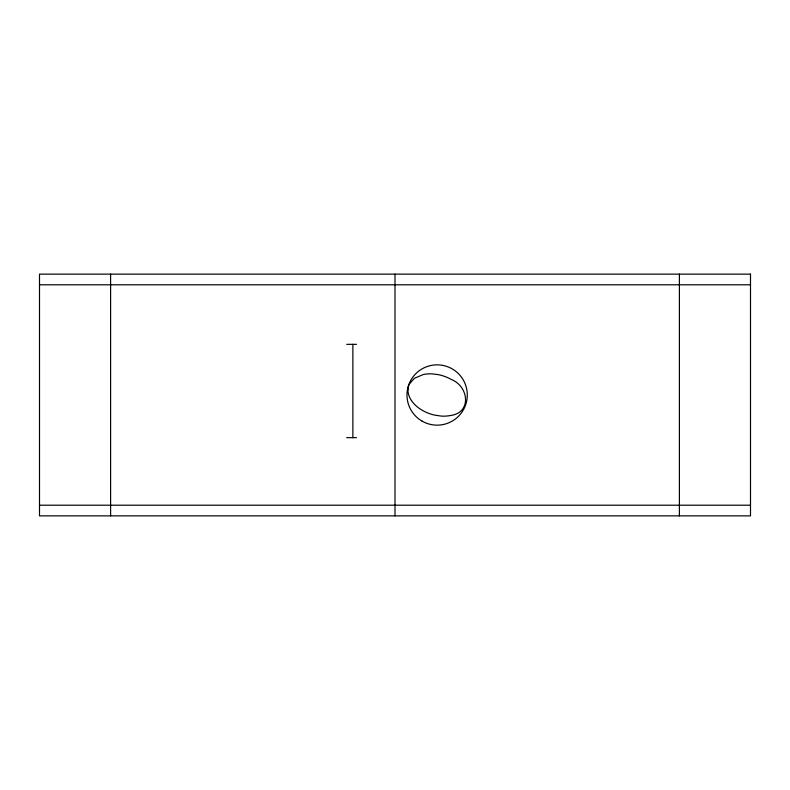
<?xml version="1.0" encoding="UTF-8"?>
<svg xmlns="http://www.w3.org/2000/svg" width="790" height="790" viewBox="0 0 790 790"><rect width="100%" height="100%" fill="white"/><g stroke="black" fill="none" stroke-linecap="round" stroke-linejoin="round"><path stroke-width="1.19" d="M39.5 284.795L750.5 284.795M346.711 344.341L356.478 344.341M346.711 437.66L356.478 437.66M39.5 505.205L750.5 505.205M679.4 274.13L679.4 515.87M395 274.13L395 515.87M352.873 344.341L352.873 437.66M110.6 274.13L110.6 515.87M407.966 389.529C407.729 397.094 412.864 403.651 418.67 407.956A42.838 42.838 0 0 0 434.727 415.135L441.353 416.103A36.231 36.231 0 0 0 450.478 415.51C471.995 412.775 468.776 386.379 451.416 379.536A43.549 43.549 0 0 0 438.016 374.588L431.923 373.868A35.817 35.817 0 0 0 423.292 374.519L414.335 378.351L409.388 384.019A13.628 13.628 0 0 0 408.045 388.581L407.966 389.529M750.5 274.13L39.5 274.13L39.5 515.87L750.5 515.87L750.5 274.13M422.048 421.119A30.168 30.168 0 0 0 467.295 395A30.168 30.168 0 0 0 422.048 368.881A30.168 30.168 0 0 0 422.048 421.119"/></g></svg>
